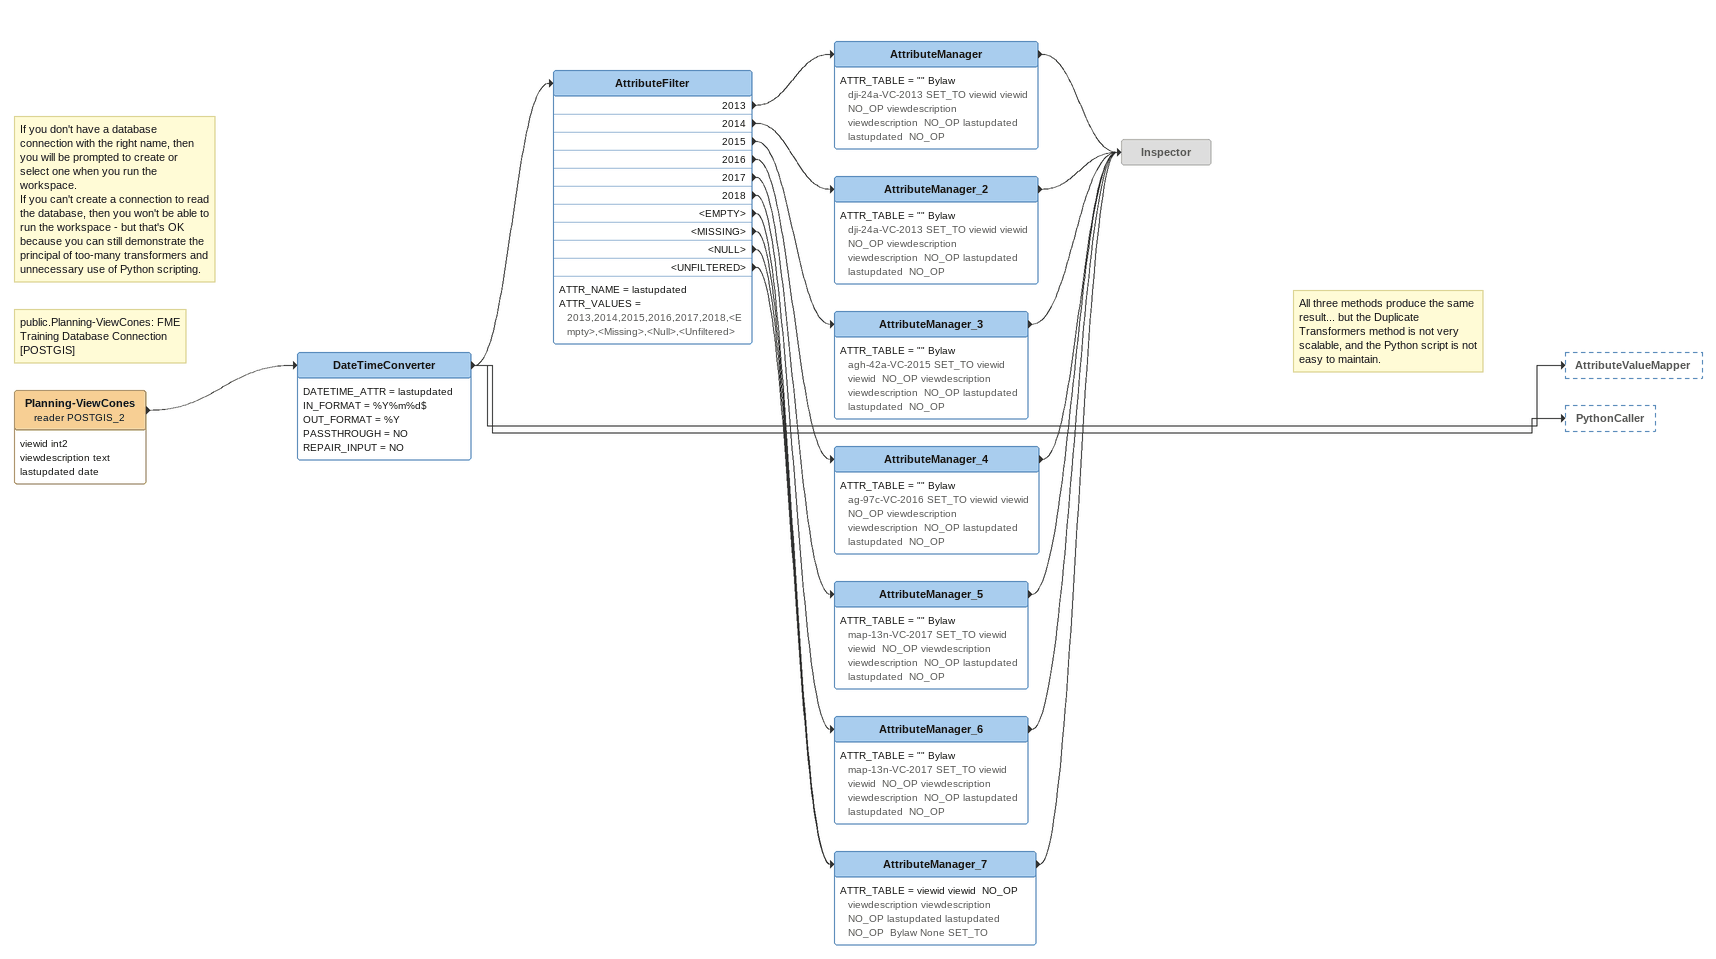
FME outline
Note: If you don't have a database connection with the right name, then you will be prompted to create or select one when you run the workspace. / If you can't create a connection to read the database, then you won't be able to run the workspace - but that's OK because you can still demonstrate the principal of too-many transformers and unnecessary use of Python scripting.
Note: public.Planning-ViewCones: FME Training Database Connection [POSTGIS]
Planning-ViewCones (reader POSTGIS_2)
    attributes: viewid int2, viewdescription text, lastupdated date
    -> DateTimeConverter
DateTimeConverter
    DATETIME_ATTR = lastupdated
    IN_FORMAT = %Y%m%d$
    OUT_FORMAT = %Y
    PASSTHROUGH = NO
    REPAIR_INPUT = NO
    -> AttributeFilter
    -> AttributeValueMapper
    -> PythonCaller
AttributeFilter
    ATTR_NAME = lastupdated
    ATTR_VALUES = 2013,2014,2015,2016,2017,2018,<Empty>,<Missing>,<Null>,<Unfiltered>
    2013 -> AttributeManager
    2014 -> AttributeManager_2
    2015 -> AttributeManager_3
    2016 -> AttributeManager_4
    2017 -> AttributeManager_5
    2018 -> AttributeManager_6
    <EMPTY> -> AttributeManager_7
    <MISSING> -> AttributeManager_7
    <NULL> -> AttributeManager_7
    <UNFILTERED> -> AttributeManager_7
AttributeManager
    ATTR_TABLE = "" Bylaw dji-24a-VC-2013 SET_TO viewid viewid  NO_OP viewdescription viewdescription  NO_OP lastupdated lastupdated  NO_OP
    -> Inspector
AttributeManager_2
    ATTR_TABLE = "" Bylaw dji-24a-VC-2013 SET_TO viewid viewid  NO_OP viewdescription viewdescription  NO_OP lastupdated lastupdated  NO_OP
    -> Inspector
AttributeManager_3
    ATTR_TABLE = "" Bylaw agh-42a-VC-2015 SET_TO viewid viewid  NO_OP viewdescription viewdescription  NO_OP lastupdated lastupdated  NO_OP
    -> Inspector
AttributeManager_4
    ATTR_TABLE = "" Bylaw ag-97c-VC-2016 SET_TO viewid viewid  NO_OP viewdescription viewdescription  NO_OP lastupdated lastupdated  NO_OP
    -> Inspector
AttributeManager_5
    ATTR_TABLE = "" Bylaw map-13n-VC-2017 SET_TO viewid viewid  NO_OP viewdescription viewdescription  NO_OP lastupdated lastupdated  NO_OP
    -> Inspector
AttributeManager_6
    ATTR_TABLE = "" Bylaw map-13n-VC-2017 SET_TO viewid viewid  NO_OP viewdescription viewdescription  NO_OP lastupdated lastupdated  NO_OP
    -> Inspector
AttributeManager_7
    ATTR_TABLE = viewid viewid  NO_OP viewdescription viewdescription  NO_OP lastupdated lastupdated  NO_OP  Bylaw None SET_TO
    -> Inspector
Note: All three methods produce the same result... but the Duplicate Transformers method is not very scalable, and the Python script is not easy to maintain.
Inspector [off]
